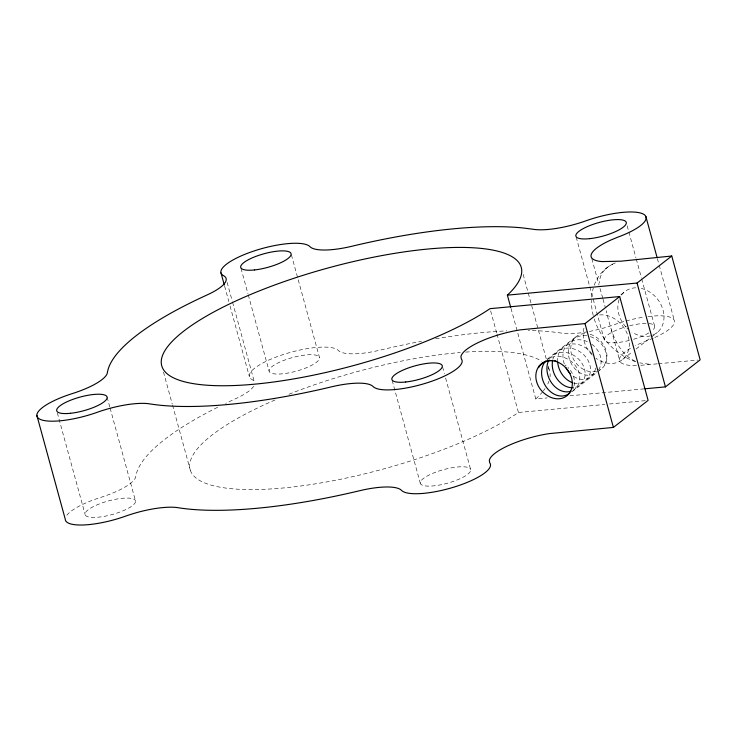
<?xml version="1.0" encoding="UTF-8"?>
<svg xmlns="http://www.w3.org/2000/svg" width="737" height="737" viewBox="0 0 737 737"><rect width="100%" height="100%" fill="white"/><g stroke="black" fill="none" stroke-linecap="round" stroke-linejoin="round"><path stroke-width="0.55" stroke-dasharray="3.69 2.76" d="M615.377 262.952C606.947 265.974 598.978 273.51 599.632 283.119M635.699 287.826A26.09 21.069 52.1 0 0 632.917 288.084L630.273 288.729A26.09 21.069 52.1 0 0 624.46 291.898L622.562 293.75A26.09 21.069 52.1 0 0 620.95 295.887M605.648 268.775L606.523 268.084M620.904 294.671L624.46 291.898M547.204 359.168L576.564 336.293M571.838 391.937L596.749 372.535M597.633 371.835L601.199 369.062M622.691 359.398L632.475 351.779M636.04 349.006L650.274 337.915M651.158 337.224L657.386 332.369M650.439 335.869L648.928 336.183A26.09 21.069 52.1 0 1 636.077 334.358L633.286 332.949A26.09 21.069 52.1 0 1 631.931 332.12M657.312 363.838L640.471 365.322M658.436 363.737L697.893 360.052M511.008 308.407L535.79 398.975L547.158 397.916M569.913 395.797L643.843 388.896M275.094 399.97A186.36 50.429 -15.3 0 0 239.405 489.285A186.36 50.429 -15.3 0 0 518.443 412.49L604.884 404.429M609.435 403.996L645.833 400.606M636.455 365.58L630.393 365.423A46.624 12.612 -15.3 0 1 631.535 347.717M649.076 364.198L639.78 362.88M635.257 361.213C615.966 352.185 610.872 329.457 606.192 310.71M602.728 298.163L599.347 286.149M603.004 299.148L605.289 307.393M657.376 258.549L658.887 264.076M659.191 265.182L674.3 320.402M627.187 225.808L635.948 257.839M636.252 258.945L641.393 277.72M641.687 278.826L654.686 326.325M591.857 258.77L599.043 285.053M611.277 329.761L619.964 361.508M576.196 237.139L589.489 285.735M589.793 286.84L604.294 339.858A26.09 7.057 -15.3 0 0 629.343 340.43M523.15 274.413L546.412 359.463M548.227 366.096L549.433 370.508M490.639 310.876L496.683 332.967M496.987 334.073L518.443 412.49M442.578 366.952L444.393 373.576M445.599 377.998L470.676 469.672A26.09 7.057 -15.3 0 1 434.13 485.821A26.09 7.057 -15.3 0 1 431.642 473.827A26.09 7.057 -15.3 0 1 470.676 469.672M392.195 380.485L420.293 483.214M291.41 254.891L319.517 357.611A26.09 7.057 -15.3 0 1 282.971 373.76A26.09 7.057 -15.3 0 1 280.484 361.766A26.09 7.057 -15.3 0 1 319.517 357.611M241.027 268.425L247.973 293.833M248.277 294.938L269.125 371.153M227.125 282.372L232.266 301.157M232.57 302.253L254.32 381.784A46.763 12.658 -15.3 0 0 252.054 379.555A46.597 12.612 -15.3 0 1 281.82 355.013A46.597 12.612 -15.3 0 1 338.421 350.563A46.578 12.603 -15.3 0 0 381.084 349.891A242.261 65.556 -15.3 0 1 421.509 341.286M224.619 286.159L228.857 301.617M230.064 306.039L249.401 376.727M163.476 372.01L172.237 404.042M172.541 405.147L190.367 470.307M107.105 397.132L109.822 407.073M110.126 408.178L135.507 500.967A26.09 7.057 -15.3 0 1 98.961 517.116A26.09 7.057 -15.3 0 1 96.473 505.121A26.09 7.057 -15.3 0 1 135.507 500.967M57.32 412.877L85.124 514.5M589.342 331.447A46.763 12.658 -15.3 0 0 613.866 324.805A46.588 12.603 -15.3 0 1 624.976 321.258M587.398 331.807A46.763 12.658 -15.3 0 1 561.437 333.078L550.659 331.705A242.261 65.556 -15.3 0 0 528.236 330.526M647.906 316.551A46.588 12.603 -15.3 0 1 674.401 320.715A46.588 12.603 -15.3 0 1 654.29 337.721M653.304 338.154A46.588 12.603 -15.3 0 1 645.953 341.074L638.951 344.004A46.624 12.612 -15.3 0 0 635.137 345.81M626.026 320.973A46.588 12.603 -15.3 0 1 644.645 316.993M253.648 386.252A46.763 12.658 -15.3 0 1 238.558 397.335L234.587 399.196A242.261 65.556 -15.3 0 0 225.614 403.388M217.618 407.294A242.261 65.556 -15.3 0 0 135.857 476.194L135.451 477.723A46.578 12.603 -15.3 0 1 100.997 497.328A46.597 12.612 -15.3 0 0 66.855 515.246M435.622 338.78A242.261 65.556 -15.3 0 1 506.863 330.876M548.079 367.606A186.36 50.429 -15.3 0 1 550.023 376.911M548.954 381.259A186.36 50.429 -15.3 0 1 547.775 383.995M545.076 388.528A186.36 50.429 -15.3 0 1 543.353 390.859M542.718 391.651A186.36 50.429 -15.3 0 1 535.79 398.975M288.932 394.249A186.36 50.429 -15.3 0 1 460.312 352.507M465.701 352.093A186.36 50.429 -15.3 0 1 541.621 361.268M599.605 314.939A26.09 21.069 52.1 0 1 629.232 346.169A26.09 21.069 52.1 0 1 595.92 358.237M592.226 355.077A26.09 21.069 52.1 0 1 583.999 327.928M590.162 334.303A20.498 16.555 52.1 0 1 606.339 351.365A20.498 16.555 52.1 0 1 599.43 370.167M596.473 371.301A20.498 16.555 52.1 0 1 571.58 354.589A20.498 16.555 52.1 0 1 585.62 333.585M635.644 361.71A55.911 45.141 52.1 0 1 593.525 316.56M593.239 315.473A55.911 45.141 52.1 0 1 591.452 300.3M591.627 297.14A55.911 45.141 52.1 0 1 593.294 288.056M594.225 285.201A55.911 45.141 52.1 0 1 612.769 264.132M652.844 335.086A26.09 21.069 52.1 0 0 659.91 302.686L659.053 301.295A26.09 21.069 52.1 0 0 640.002 288.158M628.108 329.172A26.09 21.069 52.1 0 1 626.92 328.048M625.796 326.86A26.09 21.069 52.1 0 1 619.135 299.563M649.03 323.543A26.09 7.057 -15.3 0 1 652.263 330.498M648.836 332.903A26.09 7.057 -15.3 0 1 632.503 339.582M604.294 339.858A26.09 7.057 -15.3 0 1 626.478 326.602M629.638 325.754A26.09 7.057 -15.3 0 1 646.874 323.414M593.838 373.051A20.268 15.68 64.3 0 1 571.967 375.161M564.275 363.912A20.268 15.68 64.3 0 1 565.242 346.869A20.268 16.711 38.3 0 1 588.504 342.208M591.747 344.197A20.268 16.711 38.3 0 1 599.172 368.896A20.268 15.68 64.3 0 1 598.61 369.762M586.809 335.796A20.268 16.711 38.3 0 0 570.585 342.714A20.268 15.68 64.3 0 0 574.667 368.454A20.268 15.68 64.3 0 0 596.611 372.047M590.374 336.625A20.268 16.711 38.3 0 1 604.506 364.732M549.231 359.343A20.268 16.711 38.3 0 1 574.685 355.953A20.268 16.711 38.3 0 1 583.16 381.37A20.268 15.68 64.3 0 1 573.478 387.662M572.842 390.398A20.268 15.68 64.3 0 0 577.826 385.525A20.268 16.711 38.3 0 0 571.884 362.005A20.268 16.711 38.3 0 0 547.351 359.601M565.058 364.99A20.268 16.711 38.3 0 1 566.062 365.764M567.96 367.459A20.268 16.711 38.3 0 1 568.835 368.38M570.42 370.333A20.268 16.711 38.3 0 1 574.049 385.755M573.764 386.787A20.268 16.711 38.3 0 1 572.981 388.758M591.774 353.696A20.268 16.711 38.3 0 0 559.908 351.024A20.268 15.68 64.3 0 0 557.587 360.78M595.616 368.058A20.268 16.711 38.3 0 1 593.829 373.051M573.653 383.037A20.268 15.68 64.3 0 0 588.495 377.206A20.268 16.711 38.3 0 0 580.019 351.789A20.268 16.711 38.3 0 0 554.565 355.188A20.268 15.68 64.3 0 0 552.907 359.186"/><path stroke-width="1.11" d="M644.976 388.786L665.456 386.879L700.15 359.84L671.748 256.015L620.895 261.184L601.991 261.589A46.624 12.612 -15.3 0 1 610.54 240.17L617.551 237.25A46.588 12.603 -15.3 0 0 643.198 214.006A46.588 12.603 -15.3 0 0 585.464 220.98A46.763 12.658 -15.3 0 1 533.035 229.244L522.257 227.88A242.28 65.556 -15.3 0 0 352.682 246.066A46.578 12.603 -15.3 0 1 310.01 246.738A46.597 12.612 -15.3 0 0 253.417 251.179A46.597 12.612 -15.3 0 0 223.652 275.73A46.763 12.658 -15.3 0 1 210.156 293.501L206.176 295.371A242.261 65.556 -15.3 0 0 107.445 372.369L107.049 373.889A46.578 12.603 -15.3 0 1 72.585 393.503A46.597 12.612 -15.3 0 0 38.619 418.441A46.597 12.612 -15.3 0 0 97.542 412.186A46.763 12.658 -15.3 0 1 150.21 403.959A242.261 65.556 -15.3 0 0 330.314 387.109L335.234 385.985A46.578 12.603 -15.3 0 1 372.986 386.428A46.606 12.612 -15.3 0 0 426.069 383.12A46.606 12.612 -15.3 0 0 461.334 358.956L460.929 356.736A46.624 12.612 -15.3 0 1 520.691 329.808L585.003 323.589L619.697 296.56L648.109 400.394L613.405 427.423L549.093 433.632A46.624 12.612 -15.3 0 0 489.331 460.561L489.709 462.799A46.606 12.612 -15.3 0 1 454.471 486.954A46.606 12.612 -15.3 0 1 401.398 490.252A46.578 12.603 -15.3 0 0 363.645 489.81L358.716 490.934A242.261 65.556 -15.3 0 1 178.612 507.793A46.763 12.658 -15.3 0 0 125.944 516.02A46.597 12.612 -15.3 0 1 65.252 519.18L36.85 415.346M619.697 296.56L490.031 308.665A186.36 50.429 -15.3 0 1 184.342 381.748A186.36 50.429 -15.3 0 1 331.604 267.015A186.36 50.429 -15.3 0 1 507.378 295.15L637.054 283.045L671.748 256.015M645.888 216.577L657.072 257.443M637.054 283.045L665.456 386.879M585.003 323.589L613.405 427.423M507.378 295.15L510.704 307.301M220.999 272.902L224.324 285.053M571.046 391.19A20.268 15.68 64.3 0 1 551.755 383.139A20.268 15.68 64.3 0 1 548.724 360.282M569.922 392.839A20.268 15.68 64.3 0 1 547.978 389.247A20.268 15.68 64.3 0 1 543.888 363.507A20.268 16.711 38.3 0 1 545.785 361.001M572.465 387.726A20.268 15.68 64.3 0 1 552.649 360.282M572.612 382.724A20.268 15.68 64.3 0 1 557.651 361.996M570.171 373.512A20.268 15.68 64.3 0 1 565.767 367.413M538.554 367.662A20.268 16.711 38.3 0 1 552.409 360.55M554.777 360.752A20.268 16.711 38.3 0 1 555.974 360.955M538.94 366.28L538.332 367.183A20.47 17.301 48.3 0 0 545.279 394.148L547.37 395.576A20.498 16.555 52.1 0 0 570.539 391.329A20.498 16.555 52.1 0 0 563.05 365.303A20.498 16.555 52.1 0 0 538.94 366.28M405.728 381.996A26.09 7.057 -15.3 0 0 442.274 365.847A26.09 7.057 -15.3 0 0 403.24 370.002A26.09 7.057 -15.3 0 0 405.728 381.996M70.559 413.282A26.09 7.057 -15.3 0 0 107.105 397.132A26.09 7.057 -15.3 0 0 68.071 401.287A26.09 7.057 -15.3 0 0 70.559 413.282M254.56 269.935A26.09 7.057 -15.3 0 0 291.106 253.786A26.09 7.057 -15.3 0 0 252.072 257.941A26.09 7.057 -15.3 0 0 254.56 269.935M589.738 238.65A26.09 7.057 -15.3 0 0 626.284 222.5A26.09 7.057 -15.3 0 0 587.251 226.646A26.09 7.057 -15.3 0 0 589.738 238.65"/></g></svg>
